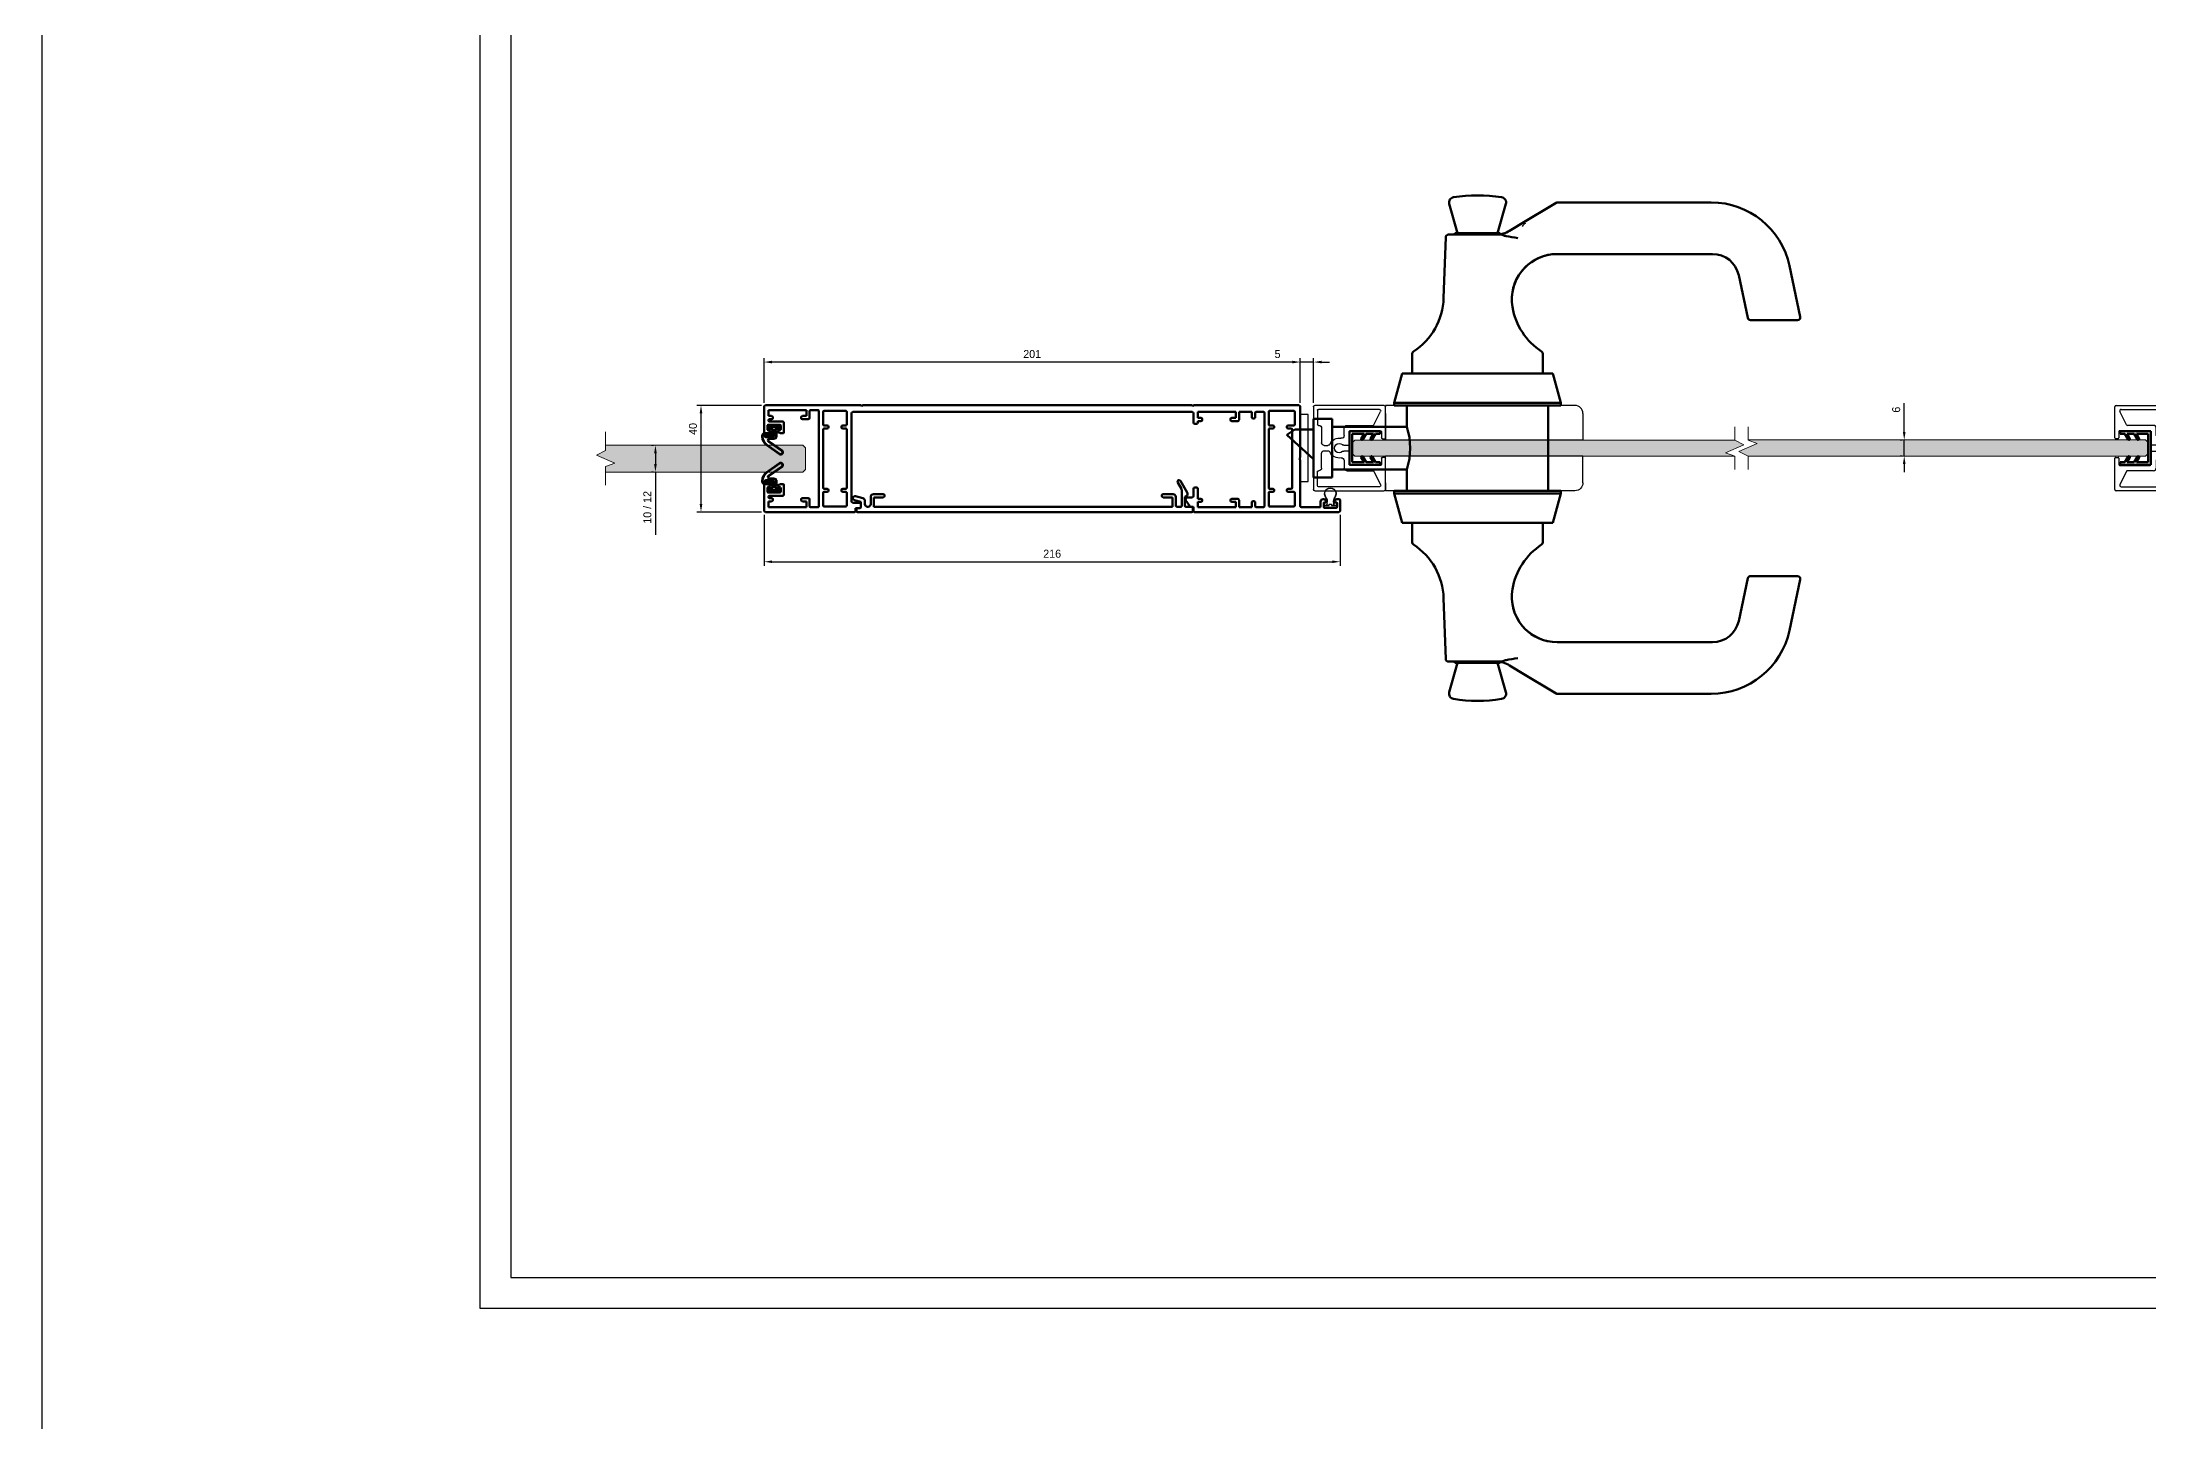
# Model space of a CAD drawing. Header units: millimetres. Extents: x 16953 to 20256, y 1517 to 8212.
# Drawn here: x 17694 to 18484, y 3363 to 3880 of the extents above; entities that cross this region are included whole.
import ezdxf

# ---------------------------------------------------------------- set-up
doc = ezdxf.new("R2010")
doc.units = ezdxf.units.MM
doc.linetypes.add('HIDDEN2', pattern=[4.7625, 3.175, -1.5875])
for name, color, linetype in [('48800_-_L2315', 7, 'Continuous'), ('48800_-_L3000', 7, 'Continuous'), ('Blocchi', 7, 'Continuous'), ('COMP', 41, 'Continuous'), ('GUARNIZIONE_MONT', 7, 'Continuous'), ('MANIGLIA_HOPPE_H', 7, 'Continuous'), ('MODULO_TECNICO_S', 7, 'Continuous'), ('PARTENZA_VERTICA', 7, 'Continuous'), ('QUOTE', 254, 'Continuous'), ('RISCONTRO_SERRAT', 7, 'Continuous'), ('SCATTO_PER_MODUL', 7, 'Continuous')]:
    doc.layers.add(name, color=color, linetype=linetype)
doc.layers.add('GLASS & JOINTS', color=250, linetype='Continuous', lineweight=13)
doc.layers.add('GLASS HATCH', color=7, linetype='Continuous', true_color=0xb8ffed, transparency=0.5)
doc.dimstyles.new('ISO-25$0', dxfattribs={"dimtxt": 3, "dimasz": 3, "dimexe": 1.5, "dimexo": 1.5, "dimgap": 1.5, "dimtad": 1, "dimtxsty": 'Standard', "dimcen": 2.5, "dimadec": 0, "dimazin": 0, "dimtfac": 1, "dimtmove": 0, "dimatfit": 3, "dimfxl": 1, "dimarcsym": 0})

# ---------------------------------------------------------------- blocks, each defined once
blk = doc.blocks.new('modulo tecnico')
at = {"layer": 'MODULO_TECNICO_S', "color": 1, "linetype": 'Continuous', "lineweight": 50}
for p, q in [((-201, 19.5), (-201, 9.8)), ((-164.7, 20), (-200.5, 20)), ((-199.4, 18.2), (-185.15, 18.2)), ((-199.4, 16), (-199.4, 18.2)), ((-198.2, 16), (-199.4, 16)), ((-185.15, 16), (-186.65, 16)), ((-185.15, 18.2), (-185.15, 16)), ((-183.95, 15.3), (-183.95, 17.9)), ((-183.65, 18.2), (-180.75, 18.2)), ((-180.45, 17.9), (-180.45, -17.9)), ((-178.85, 12.75), (-178.85, 17.6)), ((-178.55, 17.9), (-170.35, 17.9)), ((-170.05, 17.6), (-170.05, 12.75)), ((-168.25, -16), (-168.25, 17)), ((-167.75, 17.5), (-40.5, 17.5)), ((-164.4, 19.7), (-164.7, 20)), ((-164.1, 20), (-164.4, 19.7)), ((-40.61, 20), (-164.1, 20)), ((-40.3, 19.7), (-40.61, 20)), ((-40, 20), (-40.3, 19.7)), ((-0.5, 20), (-40, 20)), ((-40, 17), (-40, 13.5)), ((-38.4, 17.5), (-24.15, 17.5)), ((-38.4, 15.3), (-38.4, 17.5)), ((-24.15, 17.5), (-24.15, 15.3)), ((-22.95, 17.5), (-18.1, 17.5)), ((-22.95, 14.6), (-22.95, 17.5)), ((-18.1, 17.5), (-18.1, 15.5)), ((-16.9, 15.5), (-16.9, 17.2)), ((-16.6, 17.5), (-13.7, 17.5)), ((-13.4, 17.2), (-13.4, -17.9)), ((-11.8, 12.75), (-11.8, 17.6)), ((-11.5, 17.9), (-2.3, 17.9)), ((-2, 17.6), (-2, 12.75)), ((0, 0.4), (0, 19.5)), ((-200.7, 9.5), (-199.88, 9.5)), ((-199.8, 11), (-199.8, 12.4)), ((-199.73, 9.54), (-198.91, 9.99)), ((-199.5, 12.7), (-195.1, 12.7)), ((-199.05, 10.7), (-199.5, 10.7)), ((-198.95, 14.8), (-198.2, 14.8)), ((-194.1, 13.9), (-198.95, 13.9)), ((-198.75, 10.25), (-198.75, 10.4)), ((-197.7, 15.3), (-197.7, 15.5)), ((-195.85, 10.4), (-195.85, 10.25)), ((-195.69, 9.99), (-194.87, 9.54)), ((-195.1, 10.7), (-195.55, 10.7)), ((-194.8, 12.4), (-194.8, 11)), ((-194.72, 9.5), (-193.9, 9.5)), ((-193.6, 9.8), (-193.6, 13.4)), ((-187.15, 15.5), (-187.15, 15.3)), ((-186.65, 14.8), (-184.45, 14.8)), ((-178.85, -10.95), (-178.85, 10.95)), ((-177.35, 12.45), (-178.55, 12.45)), ((-178.55, 11.25), (-177.35, 11.25)), ((-176.85, 11.75), (-176.85, 11.95)), ((-172.05, 11.95), (-172.05, 11.75)), ((-170.35, 12.45), (-171.55, 12.45)), ((-171.55, 11.25), (-170.35, 11.25)), ((-170.05, 10.95), (-170.05, -10.95)), ((-39.5, 13), (-38.9, 13)), ((-37.2, 15.3), (-38.4, 15.3)), ((-38.4, 14.1), (-37.2, 14.1)), ((-38.4, 13.5), (-38.4, 14.1)), ((-36.7, 14.6), (-36.7, 14.8)), ((-26.15, 14.8), (-26.15, 14.6)), ((-24.15, 15.3), (-25.65, 15.3)), ((-25.65, 14.1), (-23.45, 14.1)), ((-17.6, 15), (-17.4, 15)), ((-11.8, -10.95), (-11.8, 10.95)), ((-10.3, 12.45), (-11.5, 12.45)), ((-11.5, 11.25), (-10.3, 11.25)), ((-9.8, 11.75), (-9.8, 11.95)), ((-5, 11.95), (-5, 11.75)), ((-2.3, 12.45), (-4.5, 12.45)), ((-4.5, 11.25), (-3.3, 11.25)), ((-3, 10.95), (-3, -10.95)), ((-0.4, 0), (0, 0.4)), ((0, -0.4), (-0.4, 0)), ((0, -17.7), (0, -0.4)), ((-201, -9.8), (-201, -19.5)), ((-199.88, -9.5), (-200.7, -9.5)), ((-199.8, -12.4), (-199.8, -11)), ((-198.91, -9.99), (-199.73, -9.54)), ((-199.5, -10.7), (-199.05, -10.7)), ((-195.1, -12.7), (-199.5, -12.7)), ((-198.95, -13.9), (-194.1, -13.9)), ((-198.2, -14.8), (-198.95, -14.8)), ((-198.75, -10.4), (-198.75, -10.25)), ((-197.7, -15.5), (-197.7, -15.3)), ((-195.85, -10.25), (-195.85, -10.4)), ((-194.87, -9.54), (-195.69, -9.99)), ((-195.55, -10.7), (-195.1, -10.7)), ((-194.8, -11), (-194.8, -12.4)), ((-193.9, -9.5), (-194.72, -9.5)), ((-193.6, -13.4), (-193.6, -9.8)), ((-187.15, -15.3), (-187.15, -15.5)), ((-184.45, -14.8), (-186.65, -14.8)), ((-183.95, -17.9), (-183.95, -15.3)), ((-178.85, -17.6), (-178.85, -12.75)), ((-177.35, -11.25), (-178.55, -11.25)), ((-178.55, -12.45), (-177.35, -12.45)), ((-176.85, -11.95), (-176.85, -11.75)), ((-172.05, -11.75), (-172.05, -11.95)), ((-170.35, -11.25), (-171.55, -11.25)), ((-171.55, -12.45), (-170.35, -12.45)), ((-170.05, -12.75), (-170.05, -17.6)), ((-42.86, -15.68), (-41.39, -17.79)), ((-40.5, -14.5), (-42.25, -14.5)), ((-40, -11.3), (-40, -14)), ((-38.9, -10.8), (-39.5, -10.8)), ((-38.4, -15), (-38.4, -11.3)), ((-37.2, -15), (-38.4, -15)), ((-36.7, -15.7), (-36.7, -15.5)), ((-26.15, -15.5), (-26.15, -15.7)), ((-23.45, -15), (-25.65, -15)), ((-22.95, -18.2), (-22.95, -15.5)), ((-11.8, -17.6), (-11.8, -12.75)), ((-10.3, -11.25), (-11.5, -11.25)), ((-11.5, -12.45), (-10.3, -12.45)), ((-9.8, -11.95), (-9.8, -11.75)), ((-5, -11.75), (-5, -11.95)), ((-3.3, -11.25), (-4.5, -11.25)), ((-4.5, -12.45), (-2.3, -12.45)), ((-2, -12.75), (-2, -17.6)), ((8.72, -15.2), (8.6, -15.2)), ((9.69, -15.69), (8.87, -15.24)), ((13.73, -15.24), (12.91, -15.69)), ((14.7, -15.2), (13.88, -15.2)), ((15, -19.5), (15, -15.5)), ((-200.5, -20), (-167.05, -20)), ((-199.4, -16), (-198.2, -16)), ((-199.4, -18.2), (-199.4, -16)), ((-185.15, -18.2), (-199.4, -18.2)), ((-186.65, -16), (-185.15, -16)), ((-185.15, -16), (-185.15, -18.2)), ((-180.75, -18.2), (-183.65, -18.2)), ((-170.35, -17.9), (-178.55, -17.9)), ((-165.25, -16.5), (-167.75, -16.5)), ((-166.75, -18.5), (-165.25, -18.5)), ((-166.75, -19.7), (-166.75, -18.5)), ((-164.75, -18), (-164.75, -17)), ((-40.98, -18), (-40.3, -18)), ((-40, -18.3), (-40, -19.7)), ((-39.7, -20), (14.5, -20)), ((-38.4, -16.2), (-37.2, -16.2)), ((-38.4, -18.2), (-38.4, -16.2)), ((-24.15, -18.2), (-38.4, -18.2)), ((-25.65, -16.2), (-24.15, -16.2)), ((-24.15, -16.2), (-24.15, -18.2)), ((-18.1, -18.2), (-22.95, -18.2)), ((-18.1, -16.4), (-18.1, -18.2)), ((-17.4, -15.9), (-17.6, -15.9)), ((-16.9, -17.9), (-16.9, -16.4)), ((-13.7, -18.2), (-16.6, -18.2)), ((-2.3, -17.9), (-11.5, -17.9)), ((7.6, -18.2), (0.5, -18.2)), ((7.6, -16.2), (7.6, -18.2)), ((8.8, -18.1), (8.8, -16.7)), ((9.1, -16.4), (9.55, -16.4)), ((13.5, -18.4), (9.1, -18.4)), ((9.85, -16.1), (9.85, -15.95)), ((12.75, -15.95), (12.75, -16.1)), ((13.05, -16.4), (13.5, -16.4)), ((13.8, -16.7), (13.8, -18.1))]:
    blk.add_line(p, q, dxfattribs=at)
for centre, radius, start, end in [((-200.5, 19.5), 0.5, 90, 180), ((-198.2, 15.5), 0.5, 0, 90), ((-186.65, 15.5), 0.5, 90, 180), ((-183.65, 17.9), 0.3, 90, 180), ((-180.75, 17.9), 0.3, 0, 90), ((-178.55, 17.6), 0.3, 90, 180), ((-170.35, 17.6), 0.3, 0, 90), ((-167.75, 17), 0.5, 90, 180), ((-40.5, 17), 0.5, 0, 90), ((-16.6, 17.2), 0.3, 90, 180), ((-13.7, 17.2), 0.3, 0, 90), ((-11.5, 17.6), 0.3, 90, 180), ((-2.3, 17.6), 0.3, 0, 90), ((-0.5, 19.5), 0.5, 0, 90), ((-200.7, 9.8), 0.3, 180, 270), ((-199.88, 9.8), 0.3, 270, 298.70595), ((-199.5, 12.4), 0.3, 90, 180), ((-199.5, 11), 0.3, 180, 270), ((-198.95, 14.35), 0.45, 90, 270), ((-199.05, 10.4), 0.3, 0, 90), ((-199.05, 10.25), 0.3, 298.70595, 0), ((-198.2, 15.3), 0.5, 270, 0), ((-195.55, 10.4), 0.3, 90, 180), ((-195.55, 10.25), 0.3, 180, 241.29405), ((-195.1, 12.4), 0.3, 0, 90), ((-195.1, 11), 0.3, 270, 0), ((-194.72, 9.8), 0.3, 241.29405, 270), ((-194.1, 13.4), 0.5, 0, 90), ((-193.9, 9.8), 0.3, 270, 0), ((-186.65, 15.3), 0.5, 180, 270), ((-184.45, 15.3), 0.5, 270, 0), ((-178.55, 12.75), 0.3, 180, 270), ((-178.55, 10.95), 0.3, 90, 180), ((-177.35, 11.95), 0.5, 0, 90), ((-177.35, 11.75), 0.5, 270, 0), ((-171.55, 11.95), 0.5, 90, 180), ((-171.55, 11.75), 0.5, 180, 270), ((-170.35, 12.75), 0.3, 270, 0), ((-170.35, 10.95), 0.3, 0, 90), ((-39.5, 13.5), 0.5, 180, 270), ((-38.9, 13.5), 0.5, 270, 0), ((-37.2, 14.8), 0.5, 0, 90), ((-37.2, 14.6), 0.5, 270, 0), ((-25.65, 14.8), 0.5, 90, 180), ((-25.65, 14.6), 0.5, 180, 270), ((-23.45, 14.6), 0.5, 270, 0), ((-17.6, 15.5), 0.5, 180, 270), ((-17.4, 15.5), 0.5, 270, 0), ((-11.5, 12.75), 0.3, 180, 270), ((-11.5, 10.95), 0.3, 90, 180), ((-10.3, 11.95), 0.5, 0, 90), ((-10.3, 11.75), 0.5, 270, 0), ((-4.5, 11.95), 0.5, 90, 180), ((-4.5, 11.75), 0.5, 180, 270), ((-3.3, 10.95), 0.3, 0, 90), ((-2.3, 12.75), 0.3, 270, 0), ((-200.7, -9.8), 0.3, 90, 180), ((-199.88, -9.8), 0.3, 61.29405, 90), ((-199.5, -11), 0.3, 90, 180), ((-199.5, -12.4), 0.3, 180, 270), ((-198.95, -14.35), 0.45, 90, 270), ((-199.05, -10.4), 0.3, 270, 0), ((-199.05, -10.25), 0.3, 0, 61.29405), ((-198.2, -15.3), 0.5, 0, 90), ((-198.2, -15.5), 0.5, 270, 0), ((-195.55, -10.25), 0.3, 118.70595, 180), ((-195.55, -10.4), 0.3, 180, 270), ((-195.1, -11), 0.3, 0, 90), ((-195.1, -12.4), 0.3, 270, 0), ((-194.72, -9.8), 0.3, 90, 118.70595), ((-194.1, -13.4), 0.5, 270, 0), ((-193.9, -9.8), 0.3, 0, 90), ((-186.65, -15.3), 0.5, 90, 180), ((-186.65, -15.5), 0.5, 180, 270), ((-184.45, -15.3), 0.5, 0, 90), ((-178.55, -10.95), 0.3, 180, 270), ((-178.55, -12.75), 0.3, 90, 180), ((-177.35, -11.75), 0.5, 0, 90), ((-177.35, -11.95), 0.5, 270, 0), ((-171.55, -11.75), 0.5, 90, 180), ((-171.55, -11.95), 0.5, 180, 270), ((-170.35, -10.95), 0.3, 270, 0), ((-170.35, -12.75), 0.3, 0, 90), ((-42.25, -15.25), 0.75, 90, 215.00643), ((-40.5, -14), 0.5, 270, 0), ((-39.5, -11.3), 0.5, 90, 180), ((-38.9, -11.3), 0.5, 0, 90), ((-37.2, -15.5), 0.5, 0, 90), ((-37.2, -15.7), 0.5, 270, 0), ((-25.65, -15.5), 0.5, 90, 180), ((-25.65, -15.7), 0.5, 180, 270), ((-23.45, -15.5), 0.5, 0, 90), ((-11.5, -10.95), 0.3, 180, 270), ((-11.5, -12.75), 0.3, 90, 180), ((-10.3, -11.75), 0.5, 0, 90), ((-10.3, -11.95), 0.5, 270, 0), ((-4.5, -11.75), 0.5, 90, 180), ((-4.5, -11.95), 0.5, 180, 270), ((-3.3, -10.95), 0.3, 270, 0), ((-2.3, -12.75), 0.3, 0, 90), ((8.6, -16.2), 1, 90, 180), ((8.72, -15.5), 0.3, 61.29405, 90), ((9.55, -15.95), 0.3, 0, 61.29405), ((13.05, -15.95), 0.3, 118.70595, 180), ((13.88, -15.5), 0.3, 90, 118.70595), ((14.7, -15.5), 0.3, 0, 90), ((-200.5, -19.5), 0.5, 180, 270), ((-183.65, -17.9), 0.3, 180, 270), ((-180.75, -17.9), 0.3, 270, 0), ((-178.55, -17.6), 0.3, 180, 270), ((-170.35, -17.6), 0.3, 270, 0), ((-167.75, -16), 0.5, 180, 270), ((-167.05, -19.7), 0.3, 270, 0), ((-165.25, -17), 0.5, 0, 90), ((-165.25, -18), 0.5, 270, 0), ((-40.98, -17.5), 0.5, 215.00643, 270), ((-40.3, -18.3), 0.3, 0, 90), ((-39.7, -19.7), 0.3, 180, 270), ((-17.6, -16.4), 0.5, 90, 180), ((-17.4, -16.4), 0.5, 0, 90), ((-16.6, -17.9), 0.3, 180, 270), ((-13.7, -17.9), 0.3, 270, 0), ((-11.5, -17.6), 0.3, 180, 270), ((-2.3, -17.6), 0.3, 270, 0), ((0.5, -17.7), 0.5, 180, 270), ((9.1, -16.7), 0.3, 90, 180), ((9.1, -18.1), 0.3, 180, 270), ((9.55, -16.1), 0.3, 270, 0), ((13.05, -16.1), 0.3, 180, 270), ((13.5, -16.7), 0.3, 0, 90), ((13.5, -18.1), 0.3, 270, 0), ((14.5, -19.5), 0.5, 270, 0)]:
    blk.add_arc(centre, radius, start, end, dxfattribs=at)
at = {"layer": 'RISCONTRO_SERRAT', "color": 1, "linetype": 'Continuous', "lineweight": 50}
blk.add_line((0, 6.45), (0, 16.5), dxfattribs=at)
blk = doc.blocks.new('copertina modulo tecnico')
at = {"layer": 'SCATTO_PER_MODUL', "color": 5, "linetype": 'Continuous', "lineweight": 50}
for p, q in [((118.79, 8.3), (120.17, 5.92)), ((122.37, 4.51), (119.83, 8.9)), ((-2.44, 1.65), (0, 1)), ((0.76, 2.35), (-2.06, 3.1)), ((0, 1), (0, -1)), ((1.5, 0.2), (1.5, 1.38)), ((3.7, 2.9), (3.7, 0.2)), ((8.4, 3.9), (4.7, 3.9)), ((4.9, 2.7), (8.4, 2.7)), ((4.9, -0.8), (4.9, 2.7)), ((8.9, 3.2), (8.9, 3.4)), ((112.85, 3.4), (112.85, 3.2)), ((117.05, 3.9), (113.35, 3.9)), ((113.35, 2.7), (116.85, 2.7)), ((116.85, 2.7), (116.85, -0.8)), ((118.05, -0.3), (118.05, 2.9)), ((120.3, 5.42), (120.3, -0.5)), ((121.5, 2.86), (122, 3.14)), ((121.5, -0.5), (121.5, 2.86)), ((-1.7, -1.6), (-1.7, -2.5)), ((-0.3, -1.3), (-1.4, -1.3)), ((-1.4, -2.8), (124.15, -2.8)), ((2.7, -0.8), (2.5, -0.8)), ((116.85, -0.8), (4.9, -0.8)), ((120, -0.8), (118.55, -0.8)), ((124.15, -0.8), (121.8, -0.8)), ((124.45, -2.5), (124.45, -1.1))]:
    blk.add_line(p, q, dxfattribs=at)
for centre, radius, start, end in [((119.31, 8.6), 0.6, 30.00027, 210.00027), ((-2.25, 2.38), 0.75, 75.00089, 255.00089), ((0.5, 1.38), 1, 0, 75.00089), ((2.5, 0.2), 1, 180, 270), ((2.7, 0.2), 1, 270, 0.00084), ((4.7, 2.9), 1, 90, 180.00084), ((8.4, 3.4), 0.5, 0, 90), ((8.4, 3.2), 0.5, 270, 0), ((113.35, 3.4), 0.5, 90, 180), ((113.35, 3.2), 0.5, 180, 270), ((117.05, 2.9), 1, 359.99916, 90), ((119.3, 5.42), 1, 0, 30.00027), ((121.5, 4.01), 1, 299.99109, 30.00027), ((-1.4, -1.6), 0.3, 90, 180), ((-1.4, -2.5), 0.3, 180, 270.00077), ((-0.3, -1), 0.3, 270, 0), ((118.55, -0.3), 0.5, 179.99916, 270.00058), ((120, -0.5), 0.3, 270.00058, 0), ((121.8, -0.5), 0.3, 180, 270), ((124.15, -1.1), 0.3, 0, 90), ((124.15, -2.5), 0.3, 270.00077, 0)]:
    blk.add_arc(centre, radius, start, end, dxfattribs=at)
blk = doc.blocks.new('48800')
at = {"layer": '48800_-_L3000', "linetype": 'Continuous', "lineweight": 5}
h = blk.add_hatch(dxfattribs=at)
h.set_pattern_fill('LINE', color=3, scale=2, angle=45, style=0)
h.set_pattern_definition([(45, (-6239.775, -3270.2284), (-4.490128, 4.490128), [])])
edge = h.paths.add_edge_path()
edge.add_arc((9.4, 2.41), 0.897, 334.12953, 494.36432)
edge.add_line((8.77, 3.05), (5.44, -1.86))
edge.add_arc((4.92, -1.52), 0.632, 270, 326.69915, ccw=False)
edge.add_arc((5, -1.51), 0.64, 180.31288, 262.86787, ccw=False)
edge.add_line((4.36, -1.52), (4.39, -0.03))
edge.add_arc((3.39, -0.03), 1, 0, 90)
edge.add_line((3.39, 0.97), (2.4, 0.97))
edge.add_arc((2.4, 0.71), 0.253, 90, 120)
edge.add_line((2.27, 0.93), (1.59, 0.54))
edge.add_arc((1.47, 0.76), 0.253, 270, 300, ccw=False)
edge.add_line((1.47, 0.51), (1.01, 0.51))
edge.add_line((1.01, 0.51), (1.01, 0.41))
edge.add_line((1.01, 0.41), (1.47, 0.41))
edge.add_arc((1.47, 0.76), 0.353, 270, 300)
edge.add_line((1.64, 0.45), (2.32, 0.85))
edge.add_arc((2.4, 0.71), 0.153, 90, 120, ccw=False)
edge.add_line((2.4, 0.87), (3.39, 0.87))
edge.add_arc((3.39, -0.03), 0.9, 0.06989, 90, ccw=False)
edge.add_line((4.29, -0.03), (4.26, -1.51))
edge.add_arc((5, -1.51), 0.74, 180.20051, 263.35004)
edge.add_arc((4.92, -1.52), 0.732, 269.51182, 326.6433)
edge.add_line((5.53, -1.92), (8.85, 2.99))
edge.add_arc((9.4, 2.41), 0.797, -25.27845, 133.65847, ccw=False)
edge.add_line((10.12, 2.07), (6.71, -2.69))
edge.add_arc((3.54, -0.42), 3.9, 270, 324.43426, ccw=False)
edge.add_line((3.54, -4.32), (3.25, -4.32))
edge.add_arc((3.27, -3.48), 0.839, 196.69401, 268.73177, ccw=False)
edge.add_line((2.47, -3.72), (2.5, -1.15))
edge.add_arc((2.15, -1.15), 0.353, 359.88621, 420)
edge.add_line((2.32, -0.85), (1.64, -0.45))
edge.add_arc((1.47, -0.76), 0.353, 60, 90)
edge.add_line((1.47, -0.41), (1.01, -0.41))
edge.add_line((1.01, -0.41), (1.01, -0.51))
edge.add_line((1.01, -0.51), (1.47, -0.51))
edge.add_arc((1.47, -0.76), 0.253, 60, 90, ccw=False)
edge.add_line((1.59, -0.54), (2.27, -0.93))
edge.add_arc((2.15, -1.15), 0.253, 0, 60, ccw=False)
edge.add_line((2.4, -1.15), (2.37, -3.74))
edge.add_arc((3.27, -3.48), 0.939, 195.73271, 268.8012)
edge.add_line((3.25, -4.42), (3.54, -4.42))
edge.add_arc((3.54, -0.42), 4, 270, 324.43426)
edge.add_line((6.8, -2.75), (10.2, 2.02))
at = {"layer": '48800_-_L2315', "color": 3, "linetype": 'Continuous', "lineweight": 50}
for p, q in [((2.37, 0.86), (2.37, 0.81)), ((2.37, 0.38), (2.37, 0.33)), ((3.25, 0.87), (3.25, 0.82)), ((2.37, -0.45), (2.37, -0.5)), ((2.37, -0.81), (2.37, -0.88)), ((3.25, -0.09), (3.25, -0.17)), ((3.25, -3.38), (3.25, -3.43)), ((3.25, -4.27), (3.25, -4.32))]:
    blk.add_line(p, q, dxfattribs=at)
at = {"layer": '48800_-_L3000', "color": 3, "linetype": 'Continuous', "lineweight": 50}
for p, q in [((0, 2.02), (0, -2.02)), ((0.76, 0.63), (0.76, 2.02)), ((1.47, 0.51), (1.01, 0.51)), ((1.01, 0.51), (1.01, 0.41)), ((1.01, 0.41), (1.47, 0.41)), ((1.96, 0.38), (1.01, 0.38)), ((2.27, 0.93), (1.59, 0.54)), ((1.64, 0.45), (2.32, 0.85)), ((2.35, 0.8), (1.7, 0.43)), ((1.7, 0.43), (1.96, 0.43)), ((3.39, 0.97), (2.4, 0.97)), ((2.4, 0.87), (3.39, 0.87)), ((3.39, 0.82), (2.4, 0.82)), ((8.77, 3.05), (5.44, -1.86)), ((5.53, -1.92), (8.85, 2.99)), ((8.88, 2.95), (5.57, -1.95)), ((6.67, -2.66), (10.07, 2.09)), ((10.12, 2.07), (6.71, -2.69)), ((6.8, -2.75), (10.2, 2.02)), ((0.76, -2.02), (0.76, -0.63)), ((1.01, -0.38), (2, -0.38)), ((1.47, -0.41), (1.01, -0.41)), ((1.01, -0.41), (1.01, -0.51)), ((1.01, -0.51), (1.47, -0.51)), ((1.59, -0.54), (2.27, -0.93)), ((2.32, -0.85), (1.64, -0.45)), ((2, -0.43), (1.7, -0.43)), ((1.7, -0.43), (2.35, -0.8)), ((2.4, -1.15), (2.37, -3.74)), ((2.47, -3.72), (2.5, -1.15)), ((2.55, -1.15), (2.52, -3.72)), ((2.95, -3.02), (2.95, -1.38)), ((3, -1.38), (3, -3.02)), ((3.25, -4.27), (3.54, -4.27)), ((3.54, -4.32), (3.25, -4.32)), ((3.25, -4.42), (3.54, -4.42)), ((3.76, -3.02), (3.76, -1.42)), ((3.81, -1.42), (3.81, -3.02)), ((4.21, -1.51), (4.24, -0.03)), ((4.29, -0.03), (4.26, -1.51)), ((4.36, -1.52), (4.39, -0.03))]:
    blk.add_line(p, q, dxfattribs=at)
for centre, radius, start, end in [((0.38, 2.02), 0.379, 0, 180), ((1.01, 0.63), 0.253, 180, 270), ((1.47, 0.76), 0.253, 270, 300), ((1.47, 0.76), 0.353, 270, 300), ((1.96, -1.42), 1.85, 0, 90), ((1.96, -1.42), 1.8, 0, 90), ((2.4, 0.71), 0.253, 90, 120), ((2.4, 0.71), 0.153, 90, 120), ((2.4, 0.71), 0.103, 90, 120), ((3.39, -0.03), 1, 0, 90), ((3.39, -0.03), 0.9, 0.06989, 90), ((3.39, -0.03), 0.85, 0.10937, 90), ((9.4, 2.41), 0.897, 334.12953, 134.36432), ((9.4, 2.41), 0.797, 334.72155, 133.65847), ((9.4, 2.41), 0.747, 335.06135, 133.25328), ((0.38, -2.02), 0.379, 180, 0), ((1.01, -0.63), 0.253, 90, 180), ((1.47, -0.76), 0.353, 60, 90), ((1.47, -0.76), 0.253, 60, 90), ((2, -1.38), 1, 0, 90), ((2, -1.38), 0.95, 0, 90), ((2.15, -1.15), 0.253, 0, 60), ((2.15, -1.15), 0.353, 359.88621, 60), ((2.15, -1.15), 0.403, 359.84598, 60), ((3.27, -3.48), 0.939, 195.73271, 268.8012), ((3.27, -3.48), 0.839, 196.69401, 268.73177), ((3.27, -3.48), 0.789, 197.24238, 268.6922), ((3.38, -3.02), 0.429, 180, 0), ((3.38, -3.02), 0.379, 180, 0), ((3.54, -0.42), 3.85, 270, 324.43426), ((3.54, -0.42), 3.9, 270, 324.43426), ((3.54, -0.42), 4, 270, 324.43426), ((5, -1.51), 0.79, 180.15251, 263.54516), ((5, -1.51), 0.74, 180.20051, 263.35004), ((5, -1.51), 0.64, 180.31288, 262.86787), ((4.92, -1.52), 0.732, 269.51182, 326.6433), ((4.92, -1.52), 0.782, 269.31452, 326.61948), ((4.92, -1.52), 0.632, 270, 326.69915)]:
    blk.add_arc(centre, radius, start, end, dxfattribs=at)
at = {"layer": 'PARTENZA_VERTICA', "color": 3, "linetype": 'Continuous', "lineweight": 50}
for p, q in [((2.2, 0.72), (2.2, 0.77)), ((2.2, 0.36), (2.2, 0.41)), ((2.2, -0.45), (2.2, -0.4)), ((2.2, -0.77), (2.2, -0.72))]:
    blk.add_line(p, q, dxfattribs=at)
blk = doc.blocks.new('48750')
at = {"layer": 'COMP'}
for p, q in [((-3.8, 1.56), (-4.38, 1.84)), ((-1.46, 1.14), (-2.05, 1.14)), ((-4.38, -1.84), (-3.8, -1.56)), ((-2.05, -1.14), (-1.46, -1.14))]:
    blk.add_line(p, q, dxfattribs=at)
blk.add_lwpolyline([(-0.95, 1.75, -0.414214), (-1.45, 1.25), (-2.05, 1.25, -0.117054), (-3.75, 1.65), (-4.33, 1.94, 1.622467), (-4.33, -1.94), (-3.75, -1.65, -0.117054), (-2.05, -1.25), (-1.45, -1.25, -0.414214), (-0.95, -1.75), (-0.95, -2.41), (0, -2.41), (0, 2.41), (-0.95, 2.41)], format="xyb", close=True, dxfattribs=at)
blk.add_lwpolyline([(-0.1, 2.32), (-0.85, 2.32), (-0.85, 0.4), (-1.35, 0.4), (-1.35, -0.4), (-0.85, -0.4), (-0.85, -2.31), (-0.1, -2.31)], close=True, dxfattribs=at)
for centre, radius, start, end in [((-5.3, 0), 2.07, 63.29482, 296.70518), ((-2.05, 5.03), 3.89, 243.29482, 270), ((-1.46, 1.75), 0.61, 270, 0), ((-2.05, -5.03), 3.89, 90, 116.70518), ((-1.46, -1.75), 0.61, 0, 90)]:
    blk.add_arc(centre, radius, start, end, dxfattribs=at)
blk = doc.blocks.new('anta Slim')
at = {"color": 7}
for p, q in [((-16, -13), (-16, 13)), ((-15.5, 13.5), (-3.8, 13.5)), ((-14.5, 11.19), (-14.5, -11.7)), ((-8.67, 9.08), (-13.78, 11.64)), ((-8.5, -1), (-8.5, 8.81)), ((-6.5, 11.7), (-6.5, 0.3)), ((-3.8, 12), (-6.2, 12)), ((-3.5, 13.2), (-3.5, 12.3)), ((3.5, 12.3), (3.5, 13.2)), ((3.8, 13.5), (15.5, 13.5)), ((6.2, 12), (3.8, 12)), ((6.5, 0.3), (6.5, 11.7)), ((8.5, -1.03), (8.5, 8.81)), ((8.67, 9.08), (13.78, 11.64)), ((14.5, 11.19), (14.5, -11.7)), ((16, 13), (16, -13)), ((-4.67, -2), (-7.5, -2)), ((-6.2, 0), (-1.39, 0)), ((-1.09, -0.3), (-1.09, -2.2)), ((1.09, -2.2), (1.09, -0.3)), ((1.39, 0), (6.2, 0)), ((4.67, -2.03), (7.5, -2.03)), ((15.5, -13.5), (-15.5, -13.5)), ((-14.2, -12), (-8.8, -12)), ((-8.5, -11.7), (-8.5, -11.5)), ((-7.5, -10.5), (-2, -10.5)), ((-1, -9.5), (-1, -8.2)), ((1, -9.5), (1, -8.2)), ((7.5, -10.5), (2, -10.5)), ((8.5, -11.7), (8.5, -11.5)), ((14.2, -12), (8.8, -12))]:
    blk.add_line(p, q, dxfattribs=at)
for centre, radius, start, end in [((-15.5, 13), 0.5, 90, 180), ((-14, 11.19), 0.5, 63.43495, 180), ((-8.8, 8.81), 0.3, 360, 63.43495), ((-6.2, 11.7), 0.3, 90, 180), ((-3.8, 13.2), 0.3, 0, 90), ((-3.8, 12.3), 0.3, 270, 0), ((3.8, 13.2), 0.3, 90, 180), ((3.8, 12.3), 0.3, 180, 270), ((6.2, 11.7), 0.3, 0, 90), ((8.8, 8.81), 0.3, 116.56505, 180), ((14, 11.19), 0.5, 0, 116.56505), ((15.5, 13), 0.5, 0, 90), ((-6.2, 0.3), 0.3, 180, 270), ((1.39, -0.3), 0.3, 90, 180), ((6.2, 0.3), 0.3, 270, 0), ((-7.5, -1), 1, 180, 270), ((-4.67, -3), 1, 349.14591, 90), ((0, -3.89), 3.75, 169.14591, 245.09894), ((0, -3.89), 1.75, 137.36903, 42.63097), ((-2, -8.2), 1, 0, 65.09894), ((-1.39, -0.3), 0.3, 360, 90), ((-1.84, -2.2), 0.75, 317.36903, 0), ((2, -8.2), 1, 114.90106, 180), ((1.84, -2.2), 0.75, 180, 222.63097), ((0, -3.89), 3.75, 294.90106, 10.48585), ((4.67, -3.03), 1, 90, 190.48585), ((7.5, -1.03), 1, 270, 0), ((-15.5, -13), 0.5, 180, 270), ((-14.2, -11.7), 0.3, 180, 270), ((-8.8, -11.7), 0.3, 270, 0), ((-7.5, -11.5), 1, 90, 180), ((-2, -9.5), 1, 270, 0), ((2, -9.5), 1, 180, 270), ((7.5, -11.5), 1, 0, 90), ((8.8, -11.7), 0.3, 180, 270), ((14.2, -11.7), 0.3, 270, 0), ((15.5, -13), 0.5, 270, 0)]:
    blk.add_arc(centre, radius, start, end, dxfattribs=at)
blk = doc.blocks.new('guarnizione vetro 6mm porta')
at = {"layer": 'GUARNIZIONE_MONT', "color": 7, "linetype": 'Continuous', "lineweight": 50}
for p, q in [((-5.3, 11.5), (-6.3, 11.5)), ((-6.3, 11.5), (-6.3, 0)), ((-5.3, 9.73), (-5.3, 11.5)), ((-3.18, 8.51), (-5.3, 9.73)), ((-5.3, 6.23), (-5.3, 8.92)), ((-5.3, 8.92), (-3.53, 7.9)), ((-3.12, 8.01), (-3.07, 8.1)), ((3.07, 8.1), (3.12, 8.01)), ((5.3, 9.73), (3.18, 8.51)), ((3.53, 7.9), (5.3, 8.92)), ((5.3, 11.5), (5.3, 9.73)), ((6.3, 11.5), (5.3, 11.5)), ((5.3, 8.92), (5.3, 6.23)), ((6.3, 0), (6.3, 11.5)), ((-6.3, 0), (6.3, 0)), ((-3.18, 5.01), (-5.3, 6.23)), ((-5.3, 1), (-5.3, 5.42)), ((-5.3, 5.42), (-3.53, 4.4)), ((5.3, 1), (-5.3, 1)), ((-3.12, 4.51), (-3.07, 4.6)), ((3.07, 4.6), (3.12, 4.51)), ((5.3, 6.23), (3.18, 5.01)), ((3.53, 4.4), (5.3, 5.42)), ((5.3, 5.42), (5.3, 1))]:
    blk.add_line(p, q, dxfattribs=at)
for centre, start, end in [((-3.38, 8.16), 240, 330), ((-3.33, 8.25), 330, 60), ((3.33, 8.25), 120, 210), ((3.38, 8.16), 210, 300), ((-3.38, 4.66), 240, 330), ((-3.33, 4.75), 330, 60), ((3.33, 4.75), 120, 210), ((3.38, 4.66), 210, 300)]:
    blk.add_arc(centre, 0.3, start, end, dxfattribs=at)
blk = doc.blocks.new('placca')
at = {"layer": 'Blocchi', "color": 2}
for p, q in [((0, 10), (0, 13)), ((71, 13), (0, 13)), ((0, 10), (0, 0)), ((74, 10), (74, 0)), ((71, 0), (0, 0)), ((74, 0), (71, 0))]:
    blk.add_line(p, q, dxfattribs=at)
blk.add_arc((71, 10), 3, 0, 90, dxfattribs=at)
blk = doc.blocks.new('Maniglia Paris HCS')
at = {"layer": 'MANIGLIA_HOPPE_H', "color": 2, "linetype": 'Continuous', "lineweight": 50}
for p, q in [((54.01, 80.55), (50.86, 91.53)), ((72.14, 91.53), (68.99, 80.55)), ((77.65, 83.96), (90.96, 91.96)), ((91.48, 92.11), (149.09, 92.11)), ((49.56, 79.09), (48.76, 56.23)), ((50.56, 80.05), (65.96, 80.05)), ((70, 80.55), (53, 80.55)), ((53, 80.55), (53, 80.05)), ((65.96, 80.05), (70.18, 80.05)), ((70, 80.18), (70, 80.55)), ((73.52, 81.48), (75.41, 82.62)), ((75.41, 82.62), (77.65, 83.96)), ((149.62, 72.76), (91.33, 72.76)), ((162.81, 48.79), (159.4, 64.84)), ((178.43, 68.34), (182.5, 49.21)), ((171.97, 48), (163.79, 48)), ((173.34, 48), (171.97, 48)), ((181.52, 48), (173.34, 48)), ((37.04, 35.36), (37.04, 28)), ((85.96, 28), (85.96, 35.36)), ((33.25, 28), (30.25, 17)), ((89.75, 28), (33.25, 28)), ((92.75, 17), (89.75, 28)), ((92.75, 17), (30.25, 17)), ((30.25, 17), (30.25, 16)), ((92.75, 16), (30.25, 16)), ((35, 16), (35, 8)), ((88, -16), (88, 16)), ((92.75, 16), (92.75, 17)), ((0, 11), (0, -11)), ((7, 11), (0, 11)), ((7, 11), (7, -11)), ((35, 8), (7, 8)), ((-10, 5), (-7, 7)), ((0, -4.09), (-10, 5)), ((0, 7), (-7, 7)), ((0, -11), (7, -11)), ((7, -8), (35, -8)), ((35, -8), (35, -16)), ((92.75, -16), (30.25, -16)), ((30.25, -16), (30.25, -17)), ((92.75, -17), (30.25, -17)), ((30.25, -17), (33.25, -28)), ((89.75, -28), (92.75, -17)), ((92.75, -17), (92.75, -16)), ((89.75, -28), (33.25, -28)), ((37.04, -28), (37.04, -35.35)), ((85.96, -35.35), (85.96, -28)), ((159.4, -64.84), (162.81, -48.79)), ((163.79, -48), (171.97, -48)), ((171.97, -48), (173.34, -48)), ((173.34, -48), (181.52, -48)), ((182.5, -49.21), (178.43, -68.34)), ((48.76, -56.22), (49.56, -79.09)), ((91.33, -72.76), (149.62, -72.76)), ((50.56, -80.05), (65.96, -80.05)), ((50.86, -91.53), (54.01, -80.55)), ((65.82, -80.05), (53, -80.05)), ((53, -80.05), (53, -80.55)), ((70, -80.55), (53, -80.55)), ((70.18, -80.05), (65.96, -80.05)), ((68.99, -80.55), (72.14, -91.53)), ((70, -80.55), (70, -80.18)), ((75.41, -82.62), (73.52, -81.48)), ((77.65, -83.96), (75.41, -82.62)), ((90.96, -91.96), (77.65, -83.96)), ((149.09, -92.11), (91.48, -92.11))]:
    blk.add_line(p, q, dxfattribs=at)
for centre, radius, start, end in [((52.79, 92.08), 2, 98.75877, 196.00146), ((61.5, 35.53), 59.22, 81.24123, 98.75877), ((70.21, 92.08), 2, 343.99854, 81.24123), ((91.48, 91.11), 1, 90, 120.99967), ((149.09, 62.11), 30, 12.00122, 90), ((50.56, 79.05), 1, 90, 177.99971), ((68.37, 90.05), 10, 270, 300.99967), ((106.45, 262.2), 185.9, 259.37863, 260.75351), ((91.34, 55.76), 17, 90, 189.61948), ((149.62, 62.76), 10, 11.99967, 90), ((23.78, 57.1), 25, 303.26441, 357.99971), ((99.22, 57.1), 25, 189.61948, 236.73559), ((163.79, 49), 1, 191.99967, 270), ((181.52, 49), 1, 270, 12.00122), ((38.04, 35.36), 1, 123.26441, 180), ((84.96, 35.36), 1, 0, 56.73559), ((9.73, 0), 26.5, 342.42996, 17.57004), ((38.04, -35.35), 1, 180, 236.73522), ((23.78, -57.09), 25, 2.00029, 56.73522), ((99.22, -57.09), 25, 123.26478, 170.40914), ((84.96, -35.35), 1, 303.26478, 0), ((91.34, -55.76), 17, 170.40914, 270), ((163.79, -49), 1, 90, 168.00033), ((181.52, -49), 1, 347.99878, 90), ((149.09, -62.11), 30, 270, 347.99878), ((149.62, -62.76), 10, 270, 348.00033), ((106.45, -262.2), 185.9, 99.24649, 100.62137), ((50.56, -79.05), 1, 182.00029, 270), ((68.37, -90.05), 10, 59.00033, 90), ((52.79, -92.08), 2, 163.99854, 261.24123), ((61.5, -35.53), 59.22, 261.24123, 278.75877), ((70.21, -92.08), 2, 278.75877, 16.00146), ((91.48, -91.11), 1, 239.00033, 270)]:
    blk.add_arc(centre, radius, start, end, dxfattribs=at)
at = {"layer": 'MANIGLIA_HOPPE_H', "color": 2, "linetype": 'HIDDEN2', "lineweight": 25}
blk.add_arc((96.89, 65.76), 25.52, 122.73615, 137.1865, dxfattribs=at)
for centre, start_param, end_param in [((91.33, 55.76), 0, 1.622245), ((91.33, -55.76), 1.520997, 3.141593)]:
    blk.add_ellipse(centre, major_axis=(0, 17), ratio=0.99986, start_param=start_param, end_param=end_param, dxfattribs=at)
at = {"layer": 'MANIGLIA_HOPPE_H', "color": 2, "linetype": 'Continuous', "lineweight": 50}
for centre, start_param, end_param in [((91.33, 55.76), 0, 1.614503), ((91.33, -55.76), 1.522329, 3.141593)]:
    blk.add_ellipse(centre, major_axis=(0, 17), ratio=0.99986, start_param=start_param, end_param=end_param, dxfattribs=at)
for points in [[(70.18, 80.05), (70.35, 80.05), (70.52, 80.04), (70.84, 79.97), (71, 79.91), (71.32, 79.78), (71.48, 79.7), (71.83, 79.57), (72, 79.52), (72.19, 79.48)], [(72.19, -79.48), (72, -79.52), (71.83, -79.57), (71.49, -79.7), (71.32, -79.78), (71, -79.91), (70.85, -79.97), (70.52, -80.04), (70.35, -80.05), (70.18, -80.05)]]:
    blk.add_open_spline(points, degree=3, knots=[0, 0, 0, 0, 0.25, 0.25, 0.5, 0.5, 0.75, 0.75, 1, 1, 1, 1], dxfattribs=at)
blk = doc.blocks.new('Cartiglio A3')
at = {"color": 6}
for points in [[(0, 726.876), (0, 0), (1034.376, 0), (1034.376, 726.876)], [(10, 716.876), (10, 10), (1024.376, 10), (1024.376, 716.876)]]:
    blk.add_lwpolyline(points, close=True, dxfattribs=at)
blk = doc.blocks.new('*D103')
at = {"layer": 'Defpoints', "color": 0, "transparency": 16777216}
for p in [(18392.25, 3731), (18393.03, 3731), (18393.03, 3725)]:
    blk.add_point(p, dxfattribs=at)
at = {"layer": 'QUOTE', "color": 0, "lineweight": -2, "transparency": 16777216}
for p, q in [((18392.25, 3734), (18392.25, 3744.87)), ((18391.53, 3731), (18390.75, 3731)), ((18392.25, 3725), (18392.25, 3731)), ((18391.53, 3725), (18390.75, 3725)), ((18392.25, 3722), (18392.25, 3719))]:
    blk.add_line(p, q, dxfattribs=at)
at = {"layer": 'QUOTE', "color": 0, "transparency": 16777216}
for points in [[(18391.75, 3734), (18392.75, 3734), (18392.25, 3731)], [(18391.75, 3722), (18392.75, 3722), (18392.25, 3725)]]:
    blk.add_solid(points, dxfattribs=at)
at = {"layer": 'QUOTE', "color": 0, "transparency": 16777216, "insert": (18389.25, 3742.37), "char_height": 3, "attachment_point": 5, "rotation": 90}
blk.add_mtext('6', dxfattribs=at)
blk = doc.blocks.new('*D68')
at = {"layer": 'Defpoints', "color": 0, "transparency": 16777216}
for p in [(17924.81, 3729), (17924.02, 3719), (17924.81, 3719)]:
    blk.add_point(p, dxfattribs=at)
at = {"layer": 'QUOTE', "color": 0, "lineweight": -2, "transparency": 16777216}
for p, q in [((17923.31, 3729), (17922.52, 3729)), ((17924.02, 3726), (17924.02, 3722)), ((17923.31, 3719), (17922.52, 3719)), ((17924.02, 3719), (17924.02, 3695.5))]:
    blk.add_line(p, q, dxfattribs=at)
at = {"layer": 'QUOTE', "color": 0, "transparency": 16777216}
for points in [[(17923.52, 3726), (17924.52, 3726), (17924.02, 3729)], [(17923.52, 3722), (17924.52, 3722), (17924.02, 3719)]]:
    blk.add_solid(points, dxfattribs=at)
at = {"layer": 'QUOTE', "color": 0, "transparency": 16777216, "insert": (17921.02, 3705.75), "char_height": 3, "attachment_point": 5, "rotation": 90}
blk.add_mtext('10 / 12', dxfattribs=at)
blk = doc.blocks.new('*D88')
at = {"layer": 'Defpoints', "color": 0, "transparency": 16777216}
for p in [(17965.28, 3744), (17941.11, 3704), (17965.28, 3704)]:
    blk.add_point(p, dxfattribs=at)
at = {"layer": 'QUOTE', "color": 0, "lineweight": -2, "transparency": 16777216}
for p, q in [((17963.78, 3744), (17939.61, 3744)), ((17941.11, 3741), (17941.11, 3707)), ((17963.78, 3704), (17939.61, 3704))]:
    blk.add_line(p, q, dxfattribs=at)
at = {"layer": 'QUOTE', "color": 0, "transparency": 16777216}
for points in [[(17940.61, 3741), (17941.61, 3741), (17941.11, 3744)], [(17940.61, 3707), (17941.61, 3707), (17941.11, 3704)]]:
    blk.add_solid(points, dxfattribs=at)
at = {"layer": 'QUOTE', "color": 0, "transparency": 16777216, "insert": (17938.11, 3735.15), "char_height": 3, "attachment_point": 5, "rotation": 90}
blk.add_mtext('40', dxfattribs=at)
blk = doc.blocks.new('*D89')
at = {"layer": 'Defpoints', "color": 0, "transparency": 16777216}
for p in [(17964.78, 3760.23), (17964.78, 3743.5), (18165.78, 3743.5)]:
    blk.add_point(p, dxfattribs=at)
at = {"layer": 'QUOTE', "color": 0, "lineweight": -2, "transparency": 16777216}
for p, q in [((17964.78, 3745), (17964.78, 3761.73)), ((18162.78, 3760.23), (17967.78, 3760.23)), ((18165.78, 3745), (18165.78, 3761.73))]:
    blk.add_line(p, q, dxfattribs=at)
at = {"layer": 'QUOTE', "color": 0, "transparency": 16777216}
for points in [[(17967.78, 3760.73), (17967.78, 3759.73), (17964.78, 3760.23)], [(18162.78, 3760.73), (18162.78, 3759.73), (18165.78, 3760.23)]]:
    blk.add_solid(points, dxfattribs=at)
at = {"layer": 'QUOTE', "color": 0, "transparency": 16777216, "insert": (18065.28, 3763.23), "char_height": 3, "attachment_point": 5}
blk.add_mtext('201', dxfattribs=at)
blk = doc.blocks.new('*D90')
at = {"layer": 'Defpoints', "color": 0, "transparency": 16777216}
for p in [(17964.78, 3704.5), (18180.78, 3704.5), (18180.78, 3685.35)]:
    blk.add_point(p, dxfattribs=at)
at = {"layer": 'QUOTE', "color": 0, "lineweight": -2, "transparency": 16777216}
for p, q in [((17964.78, 3703), (17964.78, 3683.85)), ((18180.78, 3703), (18180.78, 3683.85)), ((17967.78, 3685.35), (18177.78, 3685.35))]:
    blk.add_line(p, q, dxfattribs=at)
at = {"layer": 'QUOTE', "color": 0, "transparency": 16777216}
for points in [[(17967.78, 3685.85), (17967.78, 3684.85), (17964.78, 3685.35)], [(18177.78, 3685.85), (18177.78, 3684.85), (18180.78, 3685.35)]]:
    blk.add_solid(points, dxfattribs=at)
at = {"layer": 'QUOTE', "color": 0, "transparency": 16777216, "insert": (18072.78, 3688.35), "char_height": 3, "attachment_point": 5}
blk.add_mtext('216', dxfattribs=at)
blk = doc.blocks.new('*D109')
at = {"layer": 'Defpoints', "color": 0, "transparency": 16777216}
for p in [(18165.78, 3760.23), (18165.78, 3743.47), (18170.78, 3743.47)]:
    blk.add_point(p, dxfattribs=at)
at = {"layer": 'QUOTE', "color": 0, "lineweight": -2, "transparency": 16777216}
for p, q in [((18162.78, 3760.23), (18154.78, 3760.23)), ((18165.78, 3744.97), (18165.78, 3761.73)), ((18170.78, 3760.23), (18165.78, 3760.23)), ((18170.78, 3744.97), (18170.78, 3761.73)), ((18173.78, 3760.23), (18176.78, 3760.23))]:
    blk.add_line(p, q, dxfattribs=at)
at = {"layer": 'QUOTE', "color": 0, "transparency": 16777216}
for points in [[(18162.78, 3760.73), (18162.78, 3759.73), (18165.78, 3760.23)], [(18173.78, 3760.73), (18173.78, 3759.73), (18170.78, 3760.23)]]:
    blk.add_solid(points, dxfattribs=at)
at = {"layer": 'QUOTE', "color": 0, "transparency": 16777216, "insert": (18157.28, 3763.23), "char_height": 3, "attachment_point": 5}
blk.add_mtext('5', dxfattribs=at)

msp = doc.modelspace()

# ---------------------------------------------------------------- hatches: boundary and pattern name
at = {"layer": 'GLASS HATCH'}
h = msp.add_hatch(color=256, dxfattribs=at)
h.dxf.hatch_style = 1
h.paths.add_polyline_path([(17979.333, 3719.005), (17980.333, 3720.005), (17980.333, 3728.005), (17979.333, 3729.005), (17905.328, 3729.005), (17905.328, 3727.023), (17901.893, 3725.273), (17908.762, 3722.273), (17905.328, 3721.023), (17905.328, 3719.005)])
h = msp.add_hatch(color=256, dxfattribs=at)
h.dxf.hatch_style = 1
h.paths.add_polyline_path([(18328.729, 3730.969), (18328.729, 3730.987), (18332.163, 3729.237), (18325.295, 3726.237), (18328.729, 3724.987), (18328.729, 3724.969), (18186.283, 3724.969), (18185.283, 3725.969), (18185.283, 3729.969), (18186.283, 3730.969)])
h = msp.add_hatch(color=256, dxfattribs=at)
h.dxf.hatch_style = 1
h.paths.add_polyline_path([(18482.735, 3731.005), (18483.735, 3730.005), (18483.735, 3726.005), (18482.735, 3725.005), (18333.729, 3725.005), (18333.729, 3724.987), (18330.295, 3726.737), (18337.163, 3729.737), (18333.729, 3730.987), (18333.729, 3731.005)])

# ---------------------------------------------------------------- linework, layer by layer
for points in [[(17694.07, 4454.102), (19275.145, 4454.102), (19275.145, 1516.842), (17694.07, 1516.842)], [(18165.783, 3715.505), (18168.783, 3715.505), (18168.783, 3740.505), (18165.783, 3740.505)]]:
    msp.add_lwpolyline(points, close=True)
at = {"layer": 'GLASS & JOINTS'}
for points in [[(17905.328, 3714.023), (17905.328, 3721.023), (17908.762, 3722.273), (17901.893, 3725.273), (17905.328, 3727.023), (17905.328, 3734.023)], [(17905.328, 3719.005), (17979.333, 3719.005), (17980.333, 3720.005), (17980.333, 3728.005), (17979.333, 3729.005), (17905.328, 3729.005)], [(18328.729, 3724.969), (18186.283, 3724.969), (18185.283, 3725.969), (18185.283, 3729.969), (18186.283, 3730.969), (18328.729, 3730.969)], [(18328.729, 3719.987), (18328.729, 3724.987), (18325.295, 3726.237), (18332.163, 3729.237), (18328.729, 3730.987), (18328.729, 3735.987)], [(18333.729, 3735.987), (18333.729, 3730.987), (18337.163, 3729.737), (18330.295, 3726.737), (18333.729, 3724.987), (18333.729, 3719.987)], [(18333.729, 3731.005), (18482.735, 3731.005), (18483.735, 3730.005), (18483.735, 3726.005), (18482.735, 3725.005), (18333.729, 3725.005)]]:
    msp.add_lwpolyline(points, dxfattribs=at)

# ---------------------------------------------------------------- block references
at = {"xscale": 1.15700614685312, "yscale": 1.15700614685312, "zscale": 1.15700614685312}
msp.add_blockref('Cartiglio A3', (17858.235, 3405.447), dxfattribs=at)
for name, p, rotation in [('48800', (17968.483, 3735.848), 270), ('guarnizione vetro 6mm porta', (18484.735, 3727.969), 90)]:
    msp.add_blockref(name, p, dxfattribs=dict(rotation=rotation))
at = {"xscale": -1, "rotation": 270}
for name, p in [('guarnizione vetro 6mm porta', (18184.283, 3727.969)), ('48800', (17968.483, 3712.161))]:
    msp.add_blockref(name, p, dxfattribs=at)
at = {"layer": 'Blocchi', "color": 2}
for name, p in [('Maniglia Paris HCS', (18170.783, 3727.969)), ('placca', (18197.783, 3730.969))]:
    msp.add_blockref(name, p, dxfattribs=at)
at = {"layer": 'Blocchi', "color": 1}
for name, p in [('modulo tecnico', (18165.783, 3724.005)), ('copertina modulo tecnico', (18001.057, 3706.804))]:
    msp.add_blockref(name, p, dxfattribs=at)
at = {"layer": 'Blocchi', "xscale": -1}
for name, p, rotation in [('anta Slim', (18184.283, 3727.969), 270), ('48750', (18177.083, 3705.605), 90)]:
    msp.add_blockref(name, p, dxfattribs=dict(at, rotation=rotation))
at = {"layer": 'Blocchi', "rotation": 90}
msp.add_blockref('anta Slim', (18484.735, 3727.969), dxfattribs=at)
at = {"layer": 'Blocchi', "color": 2, "xscale": -1, "rotation": 180}
msp.add_blockref('placca', (18197.783, 3724.969), dxfattribs=at)

# ---------------------------------------------------------------- dimensions: what is measured, and where the dimension line sits
at = {"layer": 'QUOTE'}
for base, p1, p2, picture, middle in [((17964.783, 3760.231), (18165.783, 3743.505), (17964.783, 3743.505), '*D89', (18065.283, 3763.231)), ((18165.783, 3760.231), (18170.783, 3743.469), (18165.783, 3743.469), '*D109', (18157.283, 3763.231)), ((18180.783, 3685.351), (17964.783, 3704.505), (18180.783, 3704.505), '*D90', (18072.783, 3688.351))]:
    dim = msp.add_linear_dim(base=base, p1=p1, p2=p2, dimstyle='ISO-25$0', dxfattribs=at)
    dim.commit()
    dim.dimension.update_dxf_attribs({"geometry": picture, "text_midpoint": middle})
for base, p1, p2, angle, picture, middle in [((18392.245, 3731.005), (18393.032, 3725.005), (18393.032, 3731.005), 270, '*D103', (18392.245, 3742.367)), ((17941.115, 3704.005), (17965.283, 3744.005), (17965.283, 3704.005), 90, '*D88', (17941.115, 3735.15))]:
    dim = msp.add_linear_dim(base=base, p1=p1, p2=p2, angle=angle, dimstyle='ISO-25$0', dxfattribs=at)
    dim.commit()
    dim.dimension.update_dxf_attribs({"geometry": picture, "text_midpoint": middle, "dimtype": 160})
dim = msp.add_linear_dim(base=(17924.018, 3719.005), p1=(17924.805, 3729.005), p2=(17924.805, 3719.005), angle=90, text='<> / 12', dimstyle='ISO-25$0', dxfattribs=at)
dim.commit()
dim.dimension.update_dxf_attribs({"geometry": '*D68', "text_midpoint": (17924.018, 3705.755), "dimtype": 160})

doc.saveas('drawing.dxf')
